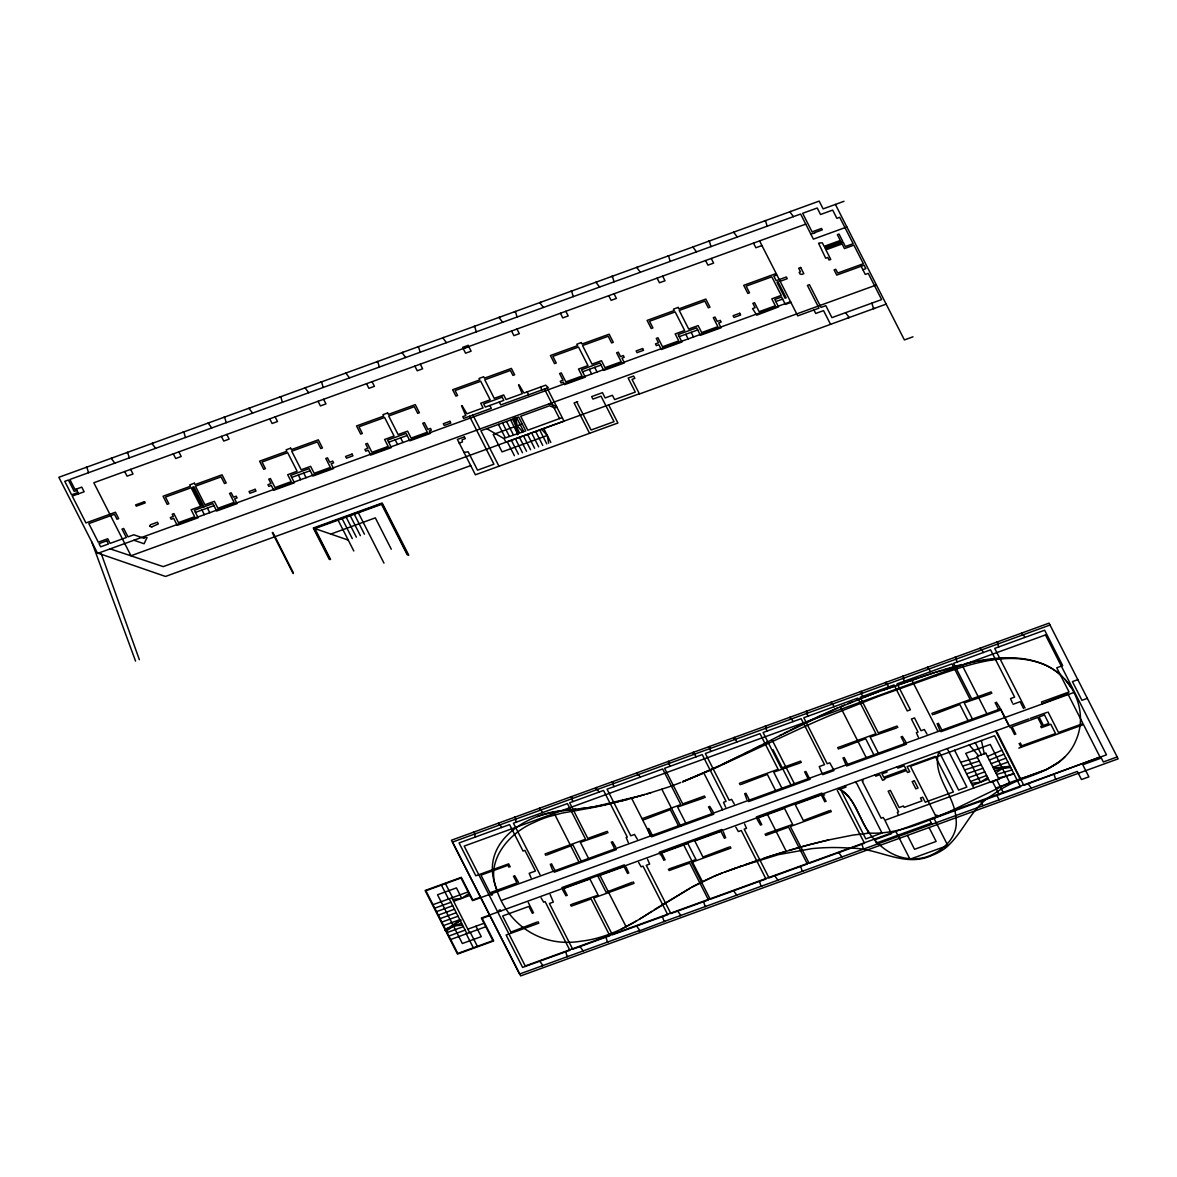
<?xml version="1.0" encoding="UTF-8"?>
<svg xmlns="http://www.w3.org/2000/svg" width="1177" height="1177" viewBox="0 0 1177 1177"><rect width="100%" height="100%" fill="white"/><g stroke="black" fill="none" stroke-linecap="round" stroke-linejoin="round"><path stroke-width="1.5" d="M938.79 751.882C931.522 775.437 955.018 795.211 955.959 818.486C958.931 837.45 941.688 852.325 925.093 857.312A37.605 32.132 2.3 0 1 914.029 858.798C889.753 859.269 870.686 840.187 861.476 819.192C855.252 808.113 850.75 793.681 837.98 788.502C855.458 796.888 858.607 818.662 869.465 833.095C896.462 834.39 921.709 823.194 946.161 813.145M144.742 537.198L144.197 538.375L133.81 534.785L127.984 536.889L123.703 528.473L122.025 529.091L126.307 537.506L110.094 543.391L107.74 538.757L98.279 542.185L88.834 523.618L114.478 514.29L116.994 519.234L118.686 518.616L115.434 512.23L85.936 522.941L72.253 496.076L84.141 491.765L81.772 487.116L75.019 489.573L69.884 479.48L800.625 214.037L813.395 239.137L846.881 226.97M149.847 526.119L150.479 524.736L157.468 522.205L158.351 523.942L151.907 526.825M146.801 537.918L144.109 543.759L133.928 540.243M738.553 867.022L778.512 854.62L811.733 848.661A181.92 155.452 2.3 0 1 832.654 847.528A188.864 161.367 2.3 0 1 851.059 848.22C878.366 847.808 904.157 867.861 931.331 855.65A58.453 49.934 2.3 0 0 945.366 848.131C963.772 832.948 970.893 807.613 992.343 795.093A119.907 102.458 2.3 0 1 1018.929 780.292C1040.674 772.701 1065.876 764.447 1075.572 741.26A72.091 61.601 2.3 0 0 1080.442 720.957C1081.119 702.448 1072.276 684.102 1057.814 672.641A59.792 51.097 2.3 0 0 1045.441 665.049C1019.826 653.588 990.784 657.605 964.375 663.902M1059.624 761.563L1048.398 768.596M452.704 899.434L461.752 898.345L468.917 893.549M444.891 930.316L460.59 919.752M445.347 930.801L461.046 920.252M446.333 930.919L453.498 926.108L462.546 925.034M995.801 772.921L1002.466 768.434L1010.69 767.448M971.408 783.293L980.456 782.219L987.68 777.57M651.749 911.336C630.431 925.652 607.067 938.216 581.158 941.173C540.508 948.118 505.345 923.71 494.884 883.956C480.702 840.466 528.9 812.13 566.314 810.276M654.353 909.644L690.531 887.885M639.905 918.84L692.061 887.061M636.433 920.944L621.265 929.197M691.62 887.296L714.454 876.129A178.992 152.951 2.3 0 1 721.795 873.157L736.758 867.655M692.841 886.649L695.975 884.986M764.462 743.555L781.837 734.536M752.824 749.543L767.139 742.172M779.689 735.654L837.597 707.98M696.769 884.574L699.991 882.927M783.47 733.698L788.31 731.211M760.68 745.512L717.514 766.683A776.231 663.254 2.3 0 1 682.616 781.749L718.367 766.301M789.914 730.387L812.571 719.235A699.903 598.048 2.3 0 1 835.023 709.084L875.717 692.797L934.597 672.538L930.168 673.965M744.717 753.618L748.807 751.573M700.815 882.515L703.625 881.117M740.554 755.693L723.016 764.138M704.817 880.543L712.026 877.203M1046.147 769.67L1021.43 778.512A191.439 163.574 2.3 0 0 1008.542 783.161L947.279 812.704M987.503 756.473L1001.951 750.264M713.483 876.556L721.795 873.157M844.321 705.141L840.349 706.803L866.213 757.62M848.337 703.478L852.413 701.816M989.342 760.077L1003.952 754.207M680.762 782.499L680.129 782.749A252.893 216.082 2.3 0 1 668.933 786.883L649.616 793.063M856.547 700.168L860.74 698.52M972.452 785.353L988.459 779.086M864.977 696.858L878.145 691.899M991.166 763.667L1005.952 758.15M970.495 781.499L986.62 775.496M724.576 872.113L771.626 855.694L809.658 844.571A548.261 468.475 2.3 0 1 828.785 839.907L852.972 835.082L869.465 833.095L867.331 833.242M639.449 393.986L849.235 317.54L845.557 312.685M844.012 201.296L823.12 208.888L819.163 201.105L789.796 211.786L793.46 216.627M805.759 224.13L93.822 482.747L130.985 555.75L876.409 284.966M76.888 490.412L74.18 491.383L68.398 480.01L64.75 481.334L71.606 494.796L77.947 492.501M761.946 245.552L755.869 247.758L753.501 243.109M810.806 234.061L812.924 233.281M814.705 232.649L822.282 229.883L821.546 228.441L812.101 231.869L802.64 213.302L817.221 208.005L820.531 214.508L832.683 210.08L836.876 218.333L839.716 217.304L853.163 243.698L845.395 246.523L843.188 242.168L825.298 248.671L824.694 247.508L842.585 241.005L839.039 234.046L837.362 234.664L840.304 240.461L824.106 246.346L822.34 242.859L819.398 242.977M813.116 233.561L814.808 232.943M818.574 243.271L825.68 258.219L827.769 257.469L829.064 260.014L830.756 259.396L825.886 249.833L842.085 243.948L844.453 248.582L853.899 245.154L863.359 263.722L837.7 273.035L835.773 269.268L834.096 269.886L836.744 275.109L864.095 265.178L865.86 268.65L862.888 269.739M780.145 281.288L787.236 278.714L786.354 276.978L776.158 280.685L773.819 276.095L776.57 275.094L775.834 273.652L743.717 285.32L747.851 293.441L749.543 292.823L746.144 286.158L771.788 276.83L781.248 295.398L771.803 298.84L775.334 305.799L759.136 311.684L754.56 302.695L752.868 303.298L755.104 307.697L752.544 308.624L756.767 315.156L778.541 306.903L774.76 299.473L781.587 297.001L785.368 304.431L790.9 302.415M461.502 405.771L465.798 415.555L462.767 416.658L463.65 418.409L491.324 408.345L489.853 405.447M462.031 405.579L466.901 413.789L483.1 407.904L480.731 403.255L490.191 399.827L480.731 381.26L455.072 390.573L457.588 395.501L455.896 396.119L452.645 389.734L479.775 379.877L479.039 378.435L483.703 376.743L484.438 378.185L511.392 368.401L514.643 374.786L512.951 375.404L510.435 370.461L484.777 379.788L494.237 398.356L503.682 394.928L506.051 399.562L522.25 393.677L518.542 385.056M519.086 384.864L523.942 393.059L545.687 385.173L548.305 387.645L500.784 404.917L499.298 402.019M195.441 512.392L213.934 505.669M291.705 477.421L310.272 470.682M388.645 442.214L407.154 435.49M582.541 371.785L601.035 365.061M679.217 336.666L697.711 329.943M775.82 301.562L782.646 299.09M790.547 301.724L97.617 553.425L58.85 477.288L86.863 467.122L88.51 472.713M515.143 418.262L518.674 416.982L525.766 430.914L503.668 438.477M514.496 418.571L480.907 430.767L498.96 466.224M478.465 433.842L469.52 416.275M458.824 442.243L464.179 452.748M556.883 407.154L554.853 407.904L549.497 405.785L520.705 416.246L527.796 430.179L562.194 417.6M577.745 401.637L574.096 402.961L589.559 433.313M515.85 426.265L493.192 434.49L502.064 451.894L547.29 435.461L548.659 443.214M515.776 418.041L517.144 425.78L522.22 423.941M576.804 401.99L591.075 430.017L614.026 421.675L601.02 396.149L592.928 399.091L591.648 396.59L602.462 392.662L605.14 397.944L612.437 395.295L614.615 399.591L635.286 392.088L628.135 378.052L633.667 376.037L634.844 378.361L632.02 379.391L639.346 393.78L163.22 566.623L110.182 548.865M886.163 304.122L873.54 308.712L871.892 303.122M470.712 465.592L165.516 576.45L98.206 553.219M330.575 559.428L314.862 528.561L381.554 504.33L407.198 554.705M330.781 534.064L375.331 517.865L391.279 549.203M912.999 336.799L904.392 339.932L835.405 204.43M1050.016 625.031L452.557 842.07L520.675 975.895L1118.15 758.856L1049.045 623.133L1021.636 633.094L1022.592 634.947M432.989 904.672L468.093 891.931M434.754 908.158L450.953 902.273M453.66 901.288L469.858 895.403M436.52 911.645L452.733 905.76M518.527 882.412L514.673 875.629M531.077 877.851L529.179 873.319L535.447 871.039L524.927 850.368L523.044 851.059L509.567 824.591L459.074 842.938L475.802 875.791L508.67 863.844L510.185 866.802M539.993 874.614L513.422 823.194L567.432 803.582L585.572 839.216L545.069 853.928L545.804 855.37M552.543 870.053L550.292 864.198M615.733 847.087L612.467 841.614M628.297 842.526L626.149 837.538L627.297 837.112L603.551 790.458L569.653 802.773L587.794 838.407L607.244 831.345L607.979 832.786M637.346 839.245L634.491 834.434L630.784 835.788L607.052 789.193L662.68 768.978L680.821 804.612L642.348 818.589L643.083 820.045M649.895 834.684L647.571 828.858M713.085 811.733L709.687 806.304M725.65 807.172L723.502 802.317L726.062 801.375L702.242 754.604L664.578 768.287L682.719 803.92L704.449 796.02L705.2 797.476M734.286 804.023L731.594 799.374L729.166 800.257L705.361 753.486L759.974 733.639L778.115 769.272L739.421 783.323L740.171 784.779M746.851 799.463L744.658 793.592M905.76 741.745L902.288 736.331M918.325 737.185L916.353 732.668L918.031 732.065L911.425 719.059L914.529 717.926L921.017 730.696L924.328 729.49L926.961 734.036M939.526 729.475L937.127 723.678M999.876 707.554L996.331 702.169M1012.441 702.993L1010.513 698.608L1014.633 697.108L990.593 649.866L953.591 663.313L971.731 698.932L991.108 691.899L991.843 693.356M1077.823 679.659L1072.424 681.615L1081.943 700.3L1087.342 698.344M480.451 897.198L472.816 899.964L461.296 877.336L425.118 890.489L457.5 954.091L493.678 940.938L482.158 918.31L489.794 915.529M822.046 773.392L819.221 766.58L824.547 764.638L801.154 718.676L763.079 732.506L781.219 768.14L800.595 761.107L801.331 762.549M833.39 769.272L829.785 762.814L827.21 763.741L803.788 717.72L857.798 698.108L875.938 733.742L837.715 747.616L838.465 749.072M845.939 764.712L842.953 757.885M1013.088 704.273L1020.106 701.713L1023.563 708.51M810.144 779.233L748.704 801.552L748.175 800.507M822.694 774.672L834.037 770.552M846.587 765.992L906.408 744.261L905.878 743.217M438.3 915.117L454.499 909.232M440.066 918.604L456.279 912.719M441.846 922.091L458.044 916.206M502.108 900.199L1074.057 692.429M443.611 925.563L459.824 919.678M445.392 929.05L448.363 927.976M450.968 927.02L461.59 923.165M541.111 897.86L543.627 902.171L545.113 901.626L569.859 950.266L522.603 967.42L506.125 935.038L538.801 923.18L538.066 921.723M550.159 894.564L553.337 902.082L549.424 903.495L572.699 949.236L609.833 935.744L591.104 898.948L571.257 906.158L570.521 904.716M562.709 890.003L566.019 895.888M626.032 867.008L628.812 873.084M638.596 862.447L641.141 866.816L643.025 866.125L667.756 914.706L612.393 934.803L593.664 898.022L634.035 883.353L633.3 881.897M647.512 859.21L649.66 864.065L646.276 865.286L670.861 913.573L708.466 899.919L689.707 863.065L669.11 870.539L668.404 869.156M660.062 854.649L660.871 854.355L663.916 860.328M723.252 831.698L725.694 837.892M735.816 827.137L738.391 831.565L741.289 830.506L765.992 879.013L710.217 899.272L691.458 862.432L730.888 848.102L730.181 846.704M744.585 823.944L746.498 828.328L744.202 829.167L769.022 877.91L807.363 863.992L788.605 827.137L765.786 835.42L765.079 834.037M757.149 819.383L760.592 825.209M824.65 794.858L823.032 795.446L826.077 801.419M837.215 790.297L864.492 843.232L809.129 863.344L790.37 826.504L831.271 811.644L830.565 810.247M997.081 732.226L1023.813 785.368L1100.009 757.002L1083.517 724.62L1018.841 748.116M1009.91 727.563L1010.852 727.224L1014.603 734.595M447.157 932.537L463.37 926.652M448.937 936.009L465.136 930.124M467.843 929.153L484.041 923.268M450.703 939.496L485.807 926.74M886.163 819.825L897.771 815.602M1013.765 773.48L898.448 815.367L897.315 812.336L898.654 811.85L888.149 791.194L890.371 790.385L899.11 807.554L903.436 805.98L904.142 807.378L921.974 800.904L920.488 798.006L922.724 797.197L925.254 802.184L953.414 791.959L935.303 756.384L907.143 766.61L909.747 771.715L907.526 772.524L906.481 770.494L884.339 778.541L884.81 779.468L882.588 780.277L879.749 774.701L875.703 776.173L875.114 775.01M995.845 788.09L1009.881 782.999L990.269 744.467L965.758 753.368L980.456 782.219M935.553 815.632L936.892 815.146L937.789 816.882L1020.547 786.824L994.55 735.757L910.439 766.315L936.436 817.382L929.683 819.825L931.934 824.238M876.453 843.012L931.331 823.076M1117.179 756.943L1103.335 761.975L1101.334 758.032L1082.766 764.77L1088.902 776.849L1081.486 779.542L1077.352 771.421L1055.607 779.321L1054.062 774.378M639.111 931.022L664.858 921.253M882.691 690.237L918.722 677.731M731.623 869.523L740.73 866.228M968.524 777.659L984.796 771.891M744.673 864.83L760.107 859.49M936.421 675.716C970.878 663.784 1009.851 649.984 1045.5 665.137A58.482 49.964 2.3 0 1 1057.829 672.67L1061.551 675.878M936.303 675.76L877.807 696.607L829.27 715.807A988.96 845.027 2.3 0 0 799.33 728.99L717.661 766.963A1173.072 1002.333 2.3 0 1 682.616 781.749M992.991 767.257L1007.968 762.093M966.567 773.804L982.957 768.301M920.12 677.261L928.712 674.436M763.888 858.224L786.177 851.162L767.345 814.16M934.729 672.494L975.233 661.474L1006.07 657.796M1027.374 776.599L1045.456 769.993L1057.196 763.373A59.806 51.097 2.3 0 0 1064.744 756.973M935.98 672.082L938.672 671.228M1025.785 777.1L1020.062 778.953L995.757 731.197M964.61 769.949L981.132 764.697M994.83 770.861L1005.746 767.389M940.129 670.758L941.644 670.287M943.218 669.801L955.753 666.123A292.146 249.627 2.3 0 1 961.815 664.534L986.885 713.792M650.91 792.665L631.049 798.433M962.639 766.095L979.293 761.107M647.07 793.828L648.336 793.445M643.348 794.931L644.584 794.563M788.84 850.368L799.448 847.322M642.127 795.284L639.714 795.976M996.654 774.451L1011.985 769.979M640.612 795.726L594.135 806.775A235.93 201.591 2.3 0 1 583.012 808.393L579.378 808.82M637.36 796.667L635.021 797.315M960.682 762.255L977.469 757.502M633.873 797.638L626.502 799.669M802.096 846.587L828.785 839.907M998.493 778.041L1013.986 773.922M628.135 799.212L605.728 804.833A392.618 335.474 2.3 0 1 583.454 809.276L561.782 813.175L547.835 816.926A105.43 90.085 2.3 0 0 534.211 822.414C508.199 833.198 483.703 862.447 497.68 891.489M621.427 800.963L624.752 800.11M618.19 801.758L608.862 803.92M605.861 804.568L597.107 806.26A237.886 203.253 2.3 0 1 583.012 808.393L571.904 809.629M555.485 811.865L553.617 812.218L578.937 861.976M557.368 811.542L561.091 810.968M562.93 810.703L572.11 809.614M993.476 768.213L1010.072 766.242M993.785 768.816L1010.381 766.83M568.447 810.026L570.286 809.805M573.92 809.408L575.744 809.217M549.247 403.814L556.441 406.286M314.862 528.561L348.245 540.081M149.759 526.296L151.818 527.002M144.815 537.036L146.875 537.742M486.69 428.605L503.182 438.182M541.567 429.296L547.29 435.461M517.144 425.78L522.868 431.959M969.245 744.953L978.631 755.84M1065.053 679.438L1071.32 687.706M861.123 266.252L865.286 274.432L868.258 273.358L881.617 299.591L831.918 317.628L825.827 305.652L821.016 307.403L809.452 284.672L807.422 285.408L818.986 308.139L797.741 315.863L759.577 240.902M874.555 308.345L848.22 317.908M1022.46 632.799L996.522 642.215M1023.401 634.653L1024.814 637.434M1043.558 703.169L1067.774 693.694L1082.987 723.575L1058.476 732.477L1048.06 711.997M1042.454 704.126L1041.527 701.992L1069.069 691.988L1056.74 667.786L1062.684 665.623L1044.661 630.225L994.712 648.38L1025.049 707.965M1046.839 712.438L1030.331 718.353M790.812 211.419L764.476 220.982M998.287 643.775L997.346 641.921L980.058 648.189L981 650.057M997.478 644.069L998.89 646.85M830.535 324.322L823.547 310.61L815.72 313.45L813.94 309.978M1028.845 718.897L481.378 918.045L492.898 940.673L457.794 953.429L425.897 890.754L461.001 877.998L472.521 900.626L1000.524 708.834L1009.395 726.238M1056.416 779.012L1030.493 788.443M767.139 226.205L765.491 220.614L733.624 232.178L737.288 237.033M980.868 647.894L954.944 657.31M981.809 649.763L983.236 652.544M1015.825 734.154L1012.073 726.783L1037.746 717.455L1042.072 725.929L1040.718 726.415L1041.365 727.695L1050.811 724.252L1055.548 733.536L1021.754 745.821L1020.312 742.967M1019.091 743.408L1021.077 747.307M1000.391 708.878L1009.248 726.283M1000.259 708.937L1000.788 709.981L940.967 731.697L940.438 730.652M990.637 693.797L964.228 702.904L972.437 719.029M995.124 702.61L998.64 709.525M1028.124 783.794L1031.302 788.149L863.477 849.103L861.917 844.174M956.695 658.885L955.753 657.016L927.255 667.374L928.212 669.227M955.886 659.179L957.298 661.96M734.639 231.81L708.304 241.373M968.053 720.633L959.843 704.493L933.861 714.41M996.86 780.027L1003.466 793.033M975.321 742.746L981.456 754.81M992.535 781.602L999.155 794.593M996.919 795.402L999.17 799.816M928.079 667.079L902.141 676.495M929.021 668.933L930.433 671.714M710.967 246.596L709.319 241.005L692.841 246.993L696.519 251.849M711.246 258.469L713.615 263.104L707.936 265.163L705.567 260.529M980.721 801.287L982.972 805.701M954.591 750.279L973.791 787.987M938.349 723.237L941.865 730.137M932.64 714.851L931.904 713.409L970.172 699.506L952.046 663.872L897.154 683.808L910.395 709.805L907.276 710.937L894.049 684.94L860.152 697.255L878.292 732.874L897.065 726.062L897.801 727.518M693.856 246.626L667.536 256.189M947.353 748.778L966.847 787.075L958.608 790.076L939.114 751.765M911.807 680.041L938.025 731.535M903.907 678.055L902.965 676.201L885.472 682.557L886.413 684.411M903.097 678.349L904.51 681.13M886.281 682.263L860.358 691.679M887.223 684.117L888.65 686.897M670.184 261.412L668.536 255.821L636.683 267.4L640.347 272.255M896.594 727.96L870.186 737.067L878.395 753.192M901.082 736.773L904.598 743.673M662.636 276.124L665.005 280.759L659.458 282.774L657.104 278.14M691.164 332.326L693.533 336.96M933.611 817.632L947.794 845.483L909.983 859.21L895.815 831.374M685.764 334.283L688.133 338.917M862.108 693.238L861.167 691.385L830.859 702.389L831.801 704.243M861.299 693.533L862.726 696.313M929.065 827.549L936.142 841.452L914.544 849.308L907.452 835.39M897.242 766.977L897.845 768.14L904.26 765.8L905.966 769.169L883.692 777.261L881.985 773.892L887.031 772.068L886.443 770.906M637.684 267.032L611.363 276.595M873.878 754.84L865.669 738.7L839.672 748.631M831.668 702.095L805.745 711.511M832.61 703.949L834.037 706.744M614.026 281.818L612.378 276.227L595.9 282.215L599.579 287.07M862.417 779.63L863.065 780.91L862.255 781.204L881.102 818.221L883.133 817.485L884.648 819.692L891.401 833.728L874.791 839.775L877.042 844.174M614.026 293.779L616.395 298.414L611.128 300.341L608.759 295.692M844.174 757.444L847.675 764.359M855.193 782.249L856.65 783.235L882 833.022L865.801 838.907L840.452 789.12L845.983 787.104L845.336 785.839M596.916 281.847L570.58 291.41M807.496 713.071L806.554 711.217L789.885 717.279L790.826 719.132M806.686 713.365L808.099 716.16M864.286 848.808L841.128 857.224M790.694 716.984L764.77 726.4M791.635 718.838L793.048 721.619M573.243 296.633L571.595 291.043L539.728 302.621L543.406 307.462M822.385 794.166L821.855 793.121L756.37 816.912L756.899 817.956M824.856 801.861L821.34 794.961L795.152 804.479L803.332 820.546L829.358 810.688M805.818 771.376L809.217 778.056M800.11 762.99L773.716 772.112L781.925 788.237M804.612 771.818L808.128 778.718M594.694 367.356L597.063 372.006M565.828 311.287L568.182 315.936L562.783 317.893L560.429 313.244M838.76 852.589L841.938 856.93L802.243 871.348L800.684 866.419M608.686 404.917L617.91 423.014L475.39 474.787L464.003 452.409L468.166 451.791L477.524 470.167L493.928 464.209L478.553 434.019M589.294 369.328L591.663 373.962M766.521 727.96L765.58 726.106L733.712 737.685L734.654 739.539M771.965 739.656L794.387 783.705M765.712 728.254L767.124 731.035M773.024 749.69L790.973 784.956M540.743 302.239L514.408 311.817M775.584 790.547L767.375 774.407L741.378 784.338M803.052 871.054L777.129 880.47M734.522 737.39L708.598 746.807M735.463 739.244L736.876 742.025M517.071 317.04L515.423 311.449L498.96 317.422L502.623 322.277M516.953 329.045L519.307 333.68L513.908 335.651L511.554 331.002M547.158 388.072L564.004 421.145L505.933 442.243L504.168 438.756M544.451 389.043L559.531 418.644M540.684 386.983L541.817 390.014M745.865 793.151L749.381 800.066M761.813 824.768L758.297 817.868L784.485 808.349L792.665 824.43L766.301 833.596M499.96 317.054L473.64 326.618M710.349 748.366L709.407 746.512L692.87 752.515L693.812 754.369M774.76 875.835L777.938 880.175L761.063 886.31L759.503 881.367M709.54 748.66L710.952 751.441M527.178 391.882L528.664 394.795M544.215 429.428L550.836 442.434M540.169 430.9L546.79 443.906M536.109 432.371L542.729 445.377M532.063 433.842L538.683 446.848M693.68 752.221L667.756 761.637M694.621 754.074L696.034 756.87M761.872 886.016L735.949 895.432M703.772 772.848L722.575 809.791M476.302 331.84L474.655 326.25L442.787 337.828L446.451 342.684M528.017 435.313L534.638 448.319M516.659 417.717L523.265 430.708M523.956 436.785L530.577 449.791M722.192 830.565L721.663 829.52L659.282 852.177L659.811 853.222M512.628 419.247L515.644 425.177M516.747 427.339L519.219 432.18M713.203 813.204L713.733 814.249L651.617 836.803L651.087 835.758M703.978 797.918L677.584 807.025L685.794 823.164M708.466 806.745L711.982 813.645M724.473 838.333L720.957 831.433L694.768 840.937L702.949 857.018L728.96 847.146M510.612 419.983L516.938 432.4M519.91 438.256L526.531 451.262M506.551 421.454L513.143 434.387M515.864 439.727L522.485 452.733M467.931 346.847L464.018 348.274M502.505 422.926L509.097 435.858M511.818 441.198L518.424 454.204M498.459 424.397L505.036 437.329M507.758 442.67L514.378 455.676M669.507 763.196L668.565 761.342L636.831 772.877L637.772 774.731M668.698 763.49L670.11 766.286M733.58 890.783L736.758 895.138L705.155 906.614L703.611 901.685M443.803 337.461L417.467 347.024M472.889 415.04L479.981 428.972M661.842 789.267L680.674 826.254M678.496 825.813L670.287 809.673L644.305 819.604M683.557 844.6L702.448 881.691M705.965 906.319L680.041 915.735M637.64 772.583L611.716 781.999M638.581 774.437L640.008 777.217M420.13 352.247L418.482 346.656L402.004 352.644L405.682 357.499M420.277 364.164L422.631 368.798L417.232 370.77L414.878 366.121M665.137 859.887L661.621 852.987L687.809 843.468L695.99 859.548L669.625 868.714M648.792 828.417L652.308 835.317M631.608 798.271L650.763 835.891M403.02 352.276L376.699 361.839M613.467 783.558L612.526 781.705L595.709 787.81L596.665 789.664M677.687 911.101L680.85 915.441L664.049 921.547L662.489 916.618M612.658 783.853L614.085 786.633M596.533 787.516L570.595 796.932M597.475 789.37L598.887 792.15M379.347 367.062L377.699 361.471L345.832 373.05L349.51 377.905M624.855 865.919L624.31 864.874L561.929 887.546L562.474 888.591M615.851 848.573L616.38 849.617L554.264 872.172L553.734 871.127M627.591 873.525L624.075 866.61L597.887 876.129L606.096 892.269L632.093 882.338M606.758 833.228L580.364 842.335L588.574 858.474M611.26 842.055L614.777 848.955M372.064 381.672L374.433 386.306L368.901 388.322L366.533 383.687M400.607 437.873L402.961 442.508M395.192 439.83L397.561 444.479M572.36 798.492L571.419 796.638L539.272 808.305L540.228 810.159M636.566 926.034L639.744 930.374L607.464 942.1L605.92 937.157M571.551 798.786L572.964 801.566M346.847 372.682L320.527 382.245M599.77 875.041L626.12 926.77M581.217 861.152L573.008 845.012L547.011 854.929M540.081 808.011L514.158 817.427M541.037 809.864L542.45 812.66M608.274 941.806L582.35 951.222M323.175 387.468L321.542 381.878L305.064 387.851L308.727 392.706M408.757 555.235L382.172 503.006L313.303 528.032L329.266 559.369M407.978 554.97L381.863 503.668L314.082 528.296L330.031 559.634M323.601 399.283L325.955 403.917L320.424 405.933L318.055 401.283M551.513 863.756L555.029 870.656M567.24 895.447L563.724 888.547L589.912 879.028L598.137 895.153L571.728 904.274M306.079 387.483L279.743 397.061M515.923 818.986L514.967 817.132L498.371 823.164L499.313 825.018M515.114 819.28L516.526 822.076M579.996 946.588L583.174 950.928L567.24 956.71L565.681 951.781M358.338 512.775L383.982 563.136M354.292 514.246L364.443 534.196M350.231 515.717L360.397 535.667M346.185 517.189L356.351 537.139M568.05 956.415L542.126 965.846M499.18 822.87L473.257 832.286M500.122 824.724L501.534 827.519M342.139 518.66L352.291 538.61M282.406 402.284L280.759 396.693L248.891 408.257L252.569 413.112M338.079 520.131L353.806 550.998M528.282 902.524L533.564 912.911M508.964 867.243L507.993 865.33L480.981 875.144L489.97 892.784L516.968 882.971L513.452 876.071M532.357 913.352L528.841 906.437L502.638 915.956L510.862 932.081L536.844 922.165M275.124 416.893L277.492 421.528L272.093 423.485L269.724 418.85M303.725 473.066L306.079 477.7M298.325 475.022L300.679 479.657M475.008 833.86L474.066 831.992L451.438 840.216L519.572 974.026L542.935 965.552L539.757 961.197M474.199 834.155L475.611 836.935M249.907 407.889L223.571 417.452M491.971 893.564L492.56 894.726L491.206 895.211L490.618 894.064M500.828 910.969L500.24 909.821L498.886 910.307L499.475 911.469M226.234 422.675L224.586 417.085L208.123 423.073L211.786 427.928M226.778 434.445L229.147 439.095L223.748 441.051L221.379 436.402M461.752 898.345L456.441 887.899L437.535 894.77L452.895 924.931M475.935 926.211L481.261 936.657L462.355 943.513L453.189 925.534M272.829 532.416L293.441 572.919M272.27 532.592L293.147 573.582M445.465 883.633L452.557 897.565M470.285 932.39L477.376 946.308M451.88 897.816L469.608 932.625M209.123 422.705L182.803 432.268M449.187 898.787L466.916 933.611M441.419 885.104L448.511 899.037M466.239 933.861L473.331 947.779M185.466 437.491L183.818 431.9L151.951 443.479L155.614 448.334M178.86 451.85L181.214 456.499L175.682 458.515L173.313 453.866M207.387 508.052L209.741 512.701M204.018 506.801L193.837 486.778L192.484 487.263L202.679 507.287M201.988 510.024L204.342 514.658M152.966 443.111L126.63 452.674M129.293 457.897L127.646 452.306L111.168 458.294L114.846 463.149M130.647 469.373L133.016 474.007L127.072 476.17L124.703 471.521M112.183 457.927L85.847 467.49M76.24 489.132L78.594 493.781M91.791 541.994L135.546 661.077M101.325 553.867L139.372 659.694M981.397 740.539L984.296 753.78M514.996 417.438L518.012 434.46M514.32 417.673L517.336 434.696M537.315 816.603A99.295 84.847 2.3 0 1 553.617 812.233M468.152 345.391L462.62 347.406L465.577 353.203L471.109 351.202L468.152 345.391M194.396 483.203L189.732 484.895L190.453 486.292L163.044 496.238L167.193 504.359L168.87 503.756L165.471 497.077L191.13 487.764L200.59 506.331L191.13 509.759L194.676 516.732L178.477 522.617L173.902 513.613L172.21 514.231L173.328 516.438L170.297 517.542L171.18 519.278L173.681 518.366L177.227 525.339L198.148 517.733L194.367 510.303L212.875 503.579L216.656 511.009L237.033 503.609L234.606 498.827L237.107 497.915L236.209 496.179L233.443 497.18L231.207 492.795L229.53 493.413L234.105 502.402L217.907 508.287L214.361 501.328L204.901 504.756L195.456 486.189L221.099 476.876L224.498 483.541L226.19 482.938L222.056 474.802L195.102 484.6L194.396 483.203M290.631 448.172L286.114 449.82L286.85 451.277L259.587 461.178L263.722 469.299L265.413 468.681L262.015 462.017L287.674 452.689L297.119 471.256L287.674 474.699L291.219 481.658L275.021 487.543L270.43 478.553L268.753 479.157L270.99 483.556L267.944 484.659L268.827 486.395L271.328 485.483L273.77 490.265L294.427 482.761L290.645 475.331L309.139 468.623L312.92 476.038L333.577 468.534L331.149 463.753L333.635 462.855L332.753 461.104L329.722 462.208L327.486 457.824L325.794 458.442L330.369 467.431L314.171 473.316L310.625 466.357L301.18 469.785L291.719 451.218L317.378 441.905L320.777 448.569L322.469 447.966L318.32 439.83L291.381 449.629L290.631 448.172M387.586 412.965L382.922 414.657L383.658 416.099L356.543 425.956L360.677 434.078L362.354 433.474L358.97 426.795L384.614 417.482L394.074 436.049L384.614 439.477L388.16 446.436L371.961 452.321L367.386 443.332L365.694 443.95L367.93 448.334L364.885 449.437L365.782 451.174L368.269 450.276L370.711 455.058L391.367 447.554L387.586 440.124L406.08 433.401L409.861 440.831L430.517 433.327L429.281 430.885L431.37 430.12L430.488 428.384L427.854 429.34L424.426 422.617L422.749 423.22L427.325 432.224L411.126 438.109L407.58 431.135L398.12 434.578L388.675 416.011L414.319 406.683L417.717 413.362L419.409 412.744L415.275 404.623L388.322 414.407L387.586 412.965M581.335 342.581L576.818 344.228L577.554 345.67L550.424 355.528L554.558 363.649L556.25 363.031L552.852 356.366L578.51 347.038L587.97 365.62L578.51 369.048L582.056 376.007L565.857 381.892L561.282 372.903L559.59 373.521L563.018 380.245L560.252 381.245L561.135 382.996L563.356 382.187L564.607 384.614L585.263 377.111L581.482 369.696L599.976 362.972L603.757 370.402L624.413 362.899L621.986 358.117L624.207 357.308L623.324 355.557L620.559 356.572L618.322 352.173L616.63 352.791L621.221 361.78L605.007 367.68L601.462 360.706L592.016 364.149L582.556 345.567L608.215 336.254L611.613 342.934L613.305 342.316L609.156 334.194L582.085 344.022L581.335 342.581M678.143 307.418L673.494 309.11L674.23 310.551L647.1 320.409L651.234 328.53L652.926 327.912L649.527 321.247L675.186 311.92L684.646 330.502L675.186 333.93L678.732 340.889L662.533 346.774L657.958 337.784L656.266 338.402L658.502 342.787L655.457 343.89L656.339 345.626L658.84 344.729L661.283 349.51L681.939 341.992L678.158 334.577L696.652 327.853L700.433 335.283L721.089 327.78L718.661 322.998L721.163 322.086L720.265 320.35L717.234 321.453L714.998 317.069L713.306 317.672L717.882 326.676L701.683 332.561L698.138 325.588L688.692 329.03L679.232 310.448L704.891 301.135L708.289 307.815L709.981 307.197L705.832 299.076L678.894 308.86L678.143 307.418M144.536 501.667L135.635 504.889L136.282 506.169L145.183 502.932L144.536 501.667M800.698 267.473L798.668 268.209L800.507 271.828L799.168 272.314L800.066 274.064L801.817 274.388L803.832 273.652L800.698 267.473M778.115 282.024L777.041 282.421L785.074 298.208L786.148 297.81L778.115 282.024M106.783 540.817L99.03 543.642L100.648 546.819L108.416 544.009L106.783 540.817M502.196 397.179L483.703 403.902L485.321 407.095L503.83 400.371L502.196 397.179M255.115 489.308L249.038 491.515L249.921 493.266L255.998 491.059L255.115 489.308M352.07 454.101L345.582 456.455L346.465 458.191L352.953 455.837L352.07 454.101M642.627 348.554L636.154 350.908L637.037 352.644L643.525 350.29L642.627 348.554M739.715 313.288L733.094 315.686L733.977 317.422L740.598 315.024L739.715 313.288M449.938 421.322L443.317 423.72L444.2 425.471L450.82 423.058L449.938 421.322M464.415 436.888L457.397 439.433L459.265 443.126L462.443 441.963L462.061 439.801L465.298 438.624L464.415 436.888M1045.47 634.947L464.194 846.086L525.236 965.979L1106.498 754.84L1045.47 634.947M1044.499 714.998L1039.1 716.955L1043.41 725.429L1048.825 723.472L1044.499 714.998M985.84 753.221L976.939 756.458L990.166 782.455L999.082 779.218L985.84 753.221M914.382 780.822L912.16 781.631L915.824 788.84L918.045 788.031L914.382 780.822"/></g></svg>
